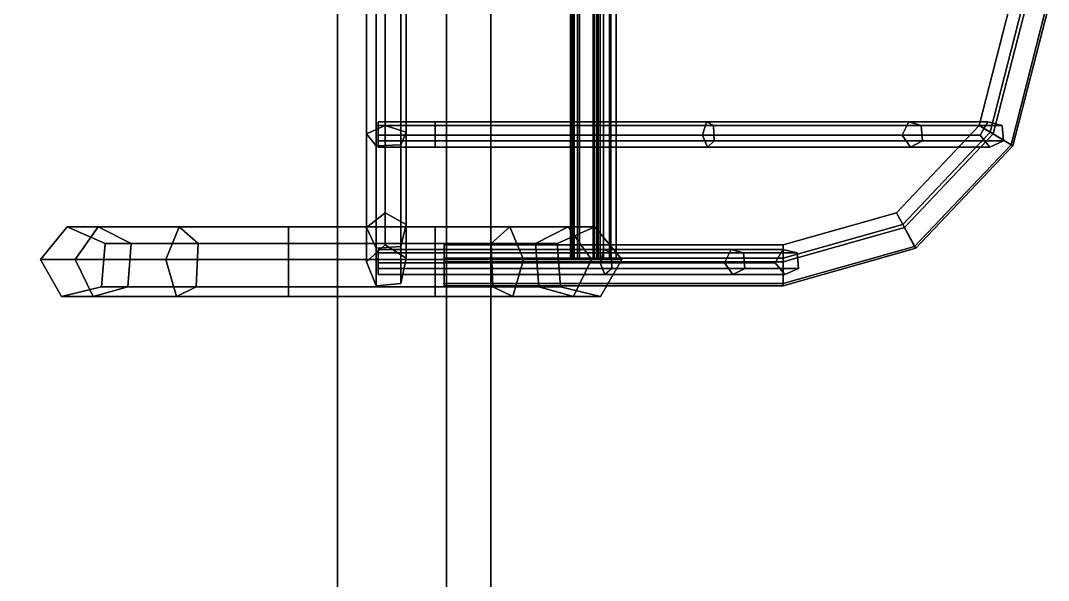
# Model space of a CAD drawing. Extents: x -9.3 to 15.5, y -7 to 5.4.
# Drawn here: x 13.627 to 15.513, y 3.029 to 4.055 of the extents above; entities that cross this region are included whole.
import ezdxf

# ---------------------------------------------------------------- set-up
doc = ezdxf.new("R2010")
doc.units = 0

msp = doc.modelspace()

# ---------------------------------------------------------------- linework, layer by layer
for points in [[(14.2088, 4.8, 5.5), (14.2088, -3.8, 5.5), (14.4902, -4.0814, 5.5), (14.4902, 5.0814, 5.5)], [(14.4902, 5.0814, 5.2631), (14.4902, -4.0814, 5.2631), (14.4088, -4, 5.2631), (14.4088, 5, 5.2631)], [(14.4902, 5.0814, 5.2631), (14.4902, 5.0814, 5.5), (14.4902, -4.0814, 5.5), (14.4902, -4.0814, 5.2631)], [(14.4088, -4, 1.1), (14.4088, -4), (14.4088, 5), (14.4088, 5, 1.1)], [(14.4088, -4, 5.2631), (14.4088, -4, 1.1), (14.4088, 5, 1.1), (14.4088, 5, 5.2631)], [(14.2088, -3.8, 4.7), (14.2088, 4.8, 4.7), (5.6088, 4.8, 4.7), (5.6088, -3.8, 4.7)], [(14.2088, 4.8, 4.7), (14.2088, -3.8, 4.7), (14.2088, -3.8, 5.5), (14.2088, 4.8, 5.5)], [(14.2622, 3.8474, 7.4456), (14.2622, 4.0797, 7.5053), (14.2963, 4.0797, 7.4756), (14.2963, 3.863, 7.42)], [(14.2798, 3.8255, 7.4816), (14.2798, 4.0797, 7.5468), (14.2622, 4.0797, 7.5053), (14.2622, 3.8474, 7.4456)], [(14.3248, 3.8276, 7.4782), (14.3248, 4.0797, 7.5429), (14.2798, 4.0797, 7.5468), (14.2798, 3.8255, 7.4816)], [(14.2963, 3.863, 7.42), (14.2963, 4.0797, 7.4756), (14.335, 4.0797, 7.4989), (14.335, 3.8507, 7.4401)], [(14.335, 3.8507, 7.4401), (14.335, 4.0797, 7.4989), (14.3248, 4.0797, 7.5429), (14.3248, 3.8276, 7.4782)], [(14.6363, 4.0797, 3.9762), (14.6402, 4.0797, 3.9312), (14.6402, 3.619, 3.9312), (14.6363, 3.619, 3.9762)], [(14.6778, 4.0797, 3.9938), (14.6363, 4.0797, 3.9762), (14.6363, 3.619, 3.9762), (14.6778, 3.619, 3.9938)], [(14.6363, 4.0797, 4.3581), (14.6402, 4.0797, 4.3132), (14.6402, 3.619, 4.3132), (14.6363, 3.619, 4.3581)], [(14.6778, 4.0797, 4.3758), (14.6363, 4.0797, 4.3581), (14.6363, 3.619, 4.3581), (14.6778, 3.619, 4.3758)], [(14.6363, 4.0797, 4.8188), (14.6402, 4.0797, 4.7738), (14.6402, 3.619, 4.7738), (14.6363, 3.619, 4.8188)], [(14.6778, 4.0797, 4.8364), (14.6363, 4.0797, 4.8188), (14.6363, 3.619, 4.8188), (14.6778, 3.619, 4.8364)], [(14.6363, 4.0797, 5.2007), (14.6402, 4.0797, 5.1558), (14.6402, 3.619, 5.1558), (14.6363, 3.619, 5.2007)], [(14.6778, 4.0797, 5.2184), (14.6363, 4.0797, 5.2007), (14.6363, 3.619, 5.2007), (14.6778, 3.619, 5.2184)], [(14.6388, 4.0797, 2.2903), (14.6427, 4.0797, 2.2453), (14.6427, 3.619, 2.2453), (14.6388, 3.619, 2.2903)], [(14.6803, 4.0797, 2.3079), (14.6388, 4.0797, 2.2903), (14.6388, 3.619, 2.2903), (14.6803, 3.619, 2.3079)], [(14.6388, 4.0797, 2.6722), (14.6427, 4.0797, 2.6273), (14.6427, 3.619, 2.6273), (14.6388, 3.619, 2.6722)], [(14.6803, 4.0797, 2.6899), (14.6388, 4.0797, 2.6722), (14.6388, 3.619, 2.6722), (14.6803, 3.619, 2.6899)], [(14.6388, 4.0797, 3.1329), (14.6427, 4.0797, 3.0879), (14.6427, 3.619, 3.0879), (14.6388, 3.619, 3.1329)], [(14.6803, 4.0797, 3.1505), (14.6388, 4.0797, 3.1329), (14.6388, 3.619, 3.1329), (14.6803, 3.619, 3.1505)], [(14.6388, 4.0797, 1.9412), (14.6427, 4.0797, 1.8962), (14.6427, 3.619, 1.8962), (14.6388, 3.619, 1.9412)], [(14.6803, 4.0797, 1.9589), (14.6388, 4.0797, 1.9412), (14.6388, 3.619, 1.9412), (14.6803, 3.619, 1.9589)], [(14.6402, 4.0797, 3.9312), (14.6842, 4.0797, 3.9211), (14.6842, 3.619, 3.9211), (14.6402, 3.619, 3.9312)], [(14.6402, 4.0797, 4.3132), (14.6842, 4.0797, 4.303), (14.6842, 3.619, 4.303), (14.6402, 3.619, 4.3132)], [(14.6402, 4.0797, 4.7738), (14.6842, 4.0797, 4.7637), (14.6842, 3.619, 4.7637), (14.6402, 3.619, 4.7738)], [(14.6402, 4.0797, 5.1558), (14.6842, 4.0797, 5.1456), (14.6842, 3.619, 5.1456), (14.6402, 3.619, 5.1558)], [(14.6427, 4.0797, 2.2453), (14.6867, 4.0797, 2.2352), (14.6867, 3.619, 2.2352), (14.6427, 3.619, 2.2453)], [(14.6427, 4.0797, 2.6273), (14.6867, 4.0797, 2.6171), (14.6867, 3.619, 2.6171), (14.6427, 3.619, 2.6273)], [(14.6427, 4.0797, 3.0879), (14.6867, 4.0797, 3.0778), (14.6867, 3.619, 3.0778), (14.6427, 3.619, 3.0879)], [(14.6427, 4.0797, 1.8962), (14.6867, 4.0797, 1.8861), (14.6867, 3.619, 1.8861), (14.6427, 3.619, 1.8962)], [(14.6491, 4.0797, 3.5149), (14.653, 4.0797, 3.4699), (14.653, 3.619, 3.4699), (14.6491, 3.619, 3.5149)], [(14.6906, 4.0797, 3.5325), (14.6491, 4.0797, 3.5149), (14.6491, 3.619, 3.5149), (14.6906, 3.619, 3.5325)], [(14.653, 4.0797, 3.4699), (14.697, 4.0797, 3.4597), (14.697, 3.619, 3.4597), (14.653, 3.619, 3.4699)], [(14.7075, 4.0797, 3.9597), (14.6778, 4.0797, 3.9938), (14.6778, 3.619, 3.9938), (14.7075, 3.619, 3.9597)], [(14.7075, 4.0797, 4.3417), (14.6778, 4.0797, 4.3758), (14.6778, 3.619, 4.3758), (14.7075, 3.619, 4.3417)], [(14.7075, 4.0797, 4.8024), (14.6778, 4.0797, 4.8364), (14.6778, 3.619, 4.8364), (14.7075, 3.619, 4.8024)], [(14.7075, 4.0797, 5.1843), (14.6778, 4.0797, 5.2184), (14.6778, 3.619, 5.2184), (14.7075, 3.619, 5.1843)], [(14.7099, 4.0797, 2.2739), (14.6803, 4.0797, 2.3079), (14.6803, 3.619, 2.3079), (14.7099, 3.619, 2.2739)], [(14.7099, 4.0797, 2.6558), (14.6803, 4.0797, 2.6899), (14.6803, 3.619, 2.6899), (14.7099, 3.619, 2.6558)], [(14.7099, 4.0797, 3.1165), (14.6803, 4.0797, 3.1505), (14.6803, 3.619, 3.1505), (14.7099, 3.619, 3.1165)], [(14.7099, 4.0797, 1.9248), (14.6803, 4.0797, 1.9589), (14.6803, 3.619, 1.9589), (14.7099, 3.619, 1.9248)], [(14.6842, 4.0797, 3.9211), (14.7075, 4.0797, 3.9597), (14.7075, 3.619, 3.9597), (14.6842, 3.619, 3.9211)], [(14.6842, 4.0797, 4.303), (14.7075, 4.0797, 4.3417), (14.7075, 3.619, 4.3417), (14.6842, 3.619, 4.303)], [(14.6842, 4.0797, 4.7637), (14.7075, 4.0797, 4.8024), (14.7075, 3.619, 4.8024), (14.6842, 3.619, 4.7637)], [(14.6842, 4.0797, 5.1456), (14.7075, 4.0797, 5.1843), (14.7075, 3.619, 5.1843), (14.6842, 3.619, 5.1456)], [(14.6867, 4.0797, 2.2352), (14.7099, 4.0797, 2.2739), (14.7099, 3.619, 2.2739), (14.6867, 3.619, 2.2352)], [(14.6867, 4.0797, 2.6171), (14.7099, 4.0797, 2.6558), (14.7099, 3.619, 2.6558), (14.6867, 3.619, 2.6171)], [(14.6867, 4.0797, 3.0778), (14.7099, 4.0797, 3.1165), (14.7099, 3.619, 3.1165), (14.6867, 3.619, 3.0778)], [(14.6867, 4.0797, 1.8861), (14.7099, 4.0797, 1.9248), (14.7099, 3.619, 1.9248), (14.6867, 3.619, 1.8861)], [(14.7202, 4.0797, 3.4984), (14.6906, 4.0797, 3.5325), (14.6906, 3.619, 3.5325), (14.7202, 3.619, 3.4984)], [(14.697, 4.0797, 3.4597), (14.7202, 4.0797, 3.4984), (14.7202, 3.619, 3.4984), (14.697, 3.619, 3.4597)], [(15.4117, 3.8474, 4.6173), (15.4714, 4.0797, 4.6173), (15.4417, 4.0797, 4.5832), (15.3861, 3.863, 4.5832)], [(15.3861, 3.863, 4.5832), (15.4417, 4.0797, 4.5832), (15.465, 4.0797, 4.5445), (15.4062, 3.8507, 4.5445)], [(15.4117, 3.8474, 2.9314), (15.4714, 4.0797, 2.9314), (15.4417, 4.0797, 2.8973), (15.3861, 3.863, 2.8973)], [(15.3861, 3.863, 2.8973), (15.4417, 4.0797, 2.8973), (15.465, 4.0797, 2.8586), (15.4062, 3.8507, 2.8586)], [(15.4062, 3.8507, 4.5445), (15.465, 4.0797, 4.5445), (15.509, 4.0797, 4.5547), (15.4443, 3.8276, 4.5547)], [(15.4062, 3.8507, 2.8586), (15.465, 4.0797, 2.8586), (15.509, 4.0797, 2.8688), (15.4443, 3.8276, 2.8688)], [(15.4477, 3.8255, 4.5996), (15.5129, 4.0797, 4.5996), (15.4714, 4.0797, 4.6173), (15.4117, 3.8474, 4.6173)], [(15.4477, 3.8255, 2.9138), (15.5129, 4.0797, 2.9138), (15.4714, 4.0797, 2.9314), (15.4117, 3.8474, 2.9314)], [(15.4443, 3.8276, 4.5547), (15.509, 4.0797, 4.5547), (15.5129, 4.0797, 4.5996), (15.4477, 3.8255, 4.5996)], [(15.4443, 3.8276, 2.8688), (15.509, 4.0797, 2.8688), (15.5129, 4.0797, 2.9138), (15.4477, 3.8255, 2.9138)], [(14.388, 3.8697, 7.4402), (14.2832, 3.8697, 7.4402), (14.2832, 3.8632, 7.4667), (14.388, 3.8632, 7.4667)], [(14.388, 3.8451, 7.4262), (14.2832, 3.8451, 7.4262), (14.2832, 3.8697, 7.4402), (14.388, 3.8697, 7.4402)], [(14.8856, 3.8697, 7.3205), (14.388, 3.8697, 7.4402), (14.388, 3.8632, 7.4667), (14.8988, 3.8632, 7.3435)], [(14.8786, 3.8451, 7.3084), (14.388, 3.8451, 7.4262), (14.388, 3.8697, 7.4402), (14.8856, 3.8697, 7.3205)], [(15.2445, 3.8451, 6.9612), (14.8786, 3.8451, 7.3084), (14.8856, 3.8697, 7.3205), (15.2567, 3.8697, 6.9682)], [(15.2567, 3.8697, 6.9682), (14.8856, 3.8697, 7.3205), (14.8988, 3.8632, 7.3435), (15.2796, 3.8632, 6.9814)], [(15.3878, 3.8451, 6.4775), (15.2445, 3.8451, 6.9612), (15.2567, 3.8697, 6.9682), (15.4018, 3.8697, 6.4775)], [(15.4018, 3.8697, 6.4775), (15.2567, 3.8697, 6.9682), (15.2796, 3.8632, 6.9814), (15.4283, 3.8632, 6.4775)], [(15.3878, 3.8451, 5.4775), (15.3878, 3.8451, 6.4775), (15.4018, 3.8697, 6.4775), (15.4018, 3.8697, 5.4775)], [(15.4018, 3.8697, 3.7904), (15.3878, 3.8451, 3.7904), (15.3878, 3.8451, 4.633), (15.4018, 3.8697, 4.633)], [(15.4018, 3.8697, 4.633), (15.3878, 3.8451, 4.633), (15.3878, 3.8451, 5.4756), (15.4018, 3.8697, 5.4756)], [(15.4018, 3.8697, 2.9065), (15.3878, 3.8451, 2.9065), (15.3878, 3.8451, 3.7897), (15.4018, 3.8697, 3.7897)], [(15.4018, 3.8697, 5.4775), (15.4018, 3.8697, 6.4775), (15.4283, 3.8632, 6.4775), (15.4283, 3.8632, 5.4775)], [(15.4283, 3.8632, 3.7904), (15.4018, 3.8697, 3.7904), (15.4018, 3.8697, 4.633), (15.4283, 3.8632, 4.633)], [(15.4283, 3.8632, 4.633), (15.4018, 3.8697, 4.633), (15.4018, 3.8697, 5.4756), (15.4283, 3.8632, 5.4756)], [(15.4283, 3.8632, 2.9065), (15.4018, 3.8697, 2.9065), (15.4018, 3.8697, 3.7897), (15.4283, 3.8632, 3.7897)], [(14.2622, 3.6758, 7.2826), (14.2622, 3.8474, 7.4456), (14.2963, 3.863, 7.42), (14.2963, 3.7028, 7.2678)], [(14.2798, 3.6379, 7.3034), (14.2798, 3.8255, 7.4816), (14.2622, 3.8474, 7.4456), (14.2622, 3.6758, 7.2826)], [(14.388, 3.8632, 7.4667), (14.2832, 3.8632, 7.4667), (14.2832, 3.8347, 7.4691), (14.388, 3.8347, 7.4691)], [(14.2963, 3.7028, 7.2678), (14.2963, 3.863, 7.42), (14.335, 3.8507, 7.4401), (14.335, 3.6816, 7.2795)], [(14.335, 3.6816, 7.2795), (14.335, 3.8507, 7.4401), (14.3248, 3.8276, 7.4782), (14.3248, 3.6414, 7.3014)], [(14.8988, 3.8632, 7.3435), (14.388, 3.8632, 7.4667), (14.388, 3.8347, 7.4691), (14.9, 3.8347, 7.3456)], [(15.2796, 3.8632, 6.9814), (14.8988, 3.8632, 7.3435), (14.9, 3.8347, 7.3456), (15.2817, 3.8347, 6.9826)], [(15.2487, 3.6758, 4.6173), (15.4117, 3.8474, 4.6173), (15.3861, 3.863, 4.5832), (15.2339, 3.7028, 4.5832)], [(15.2339, 3.7028, 4.5832), (15.3861, 3.863, 4.5832), (15.4062, 3.8507, 4.5445), (15.2456, 3.6816, 4.5445)], [(15.2487, 3.6758, 2.9314), (15.4117, 3.8474, 2.9314), (15.3861, 3.863, 2.8973), (15.2339, 3.7028, 2.8973)], [(15.2339, 3.7028, 2.8973), (15.3861, 3.863, 2.8973), (15.4062, 3.8507, 2.8586), (15.2456, 3.6816, 2.8586)], [(15.2456, 3.6816, 4.5445), (15.4062, 3.8507, 4.5445), (15.4443, 3.8276, 4.5547), (15.2675, 3.6414, 4.5547)], [(15.2456, 3.6816, 2.8586), (15.4062, 3.8507, 2.8586), (15.4443, 3.8276, 2.8688), (15.2675, 3.6414, 2.8688)], [(15.2695, 3.6379, 4.5996), (15.4477, 3.8255, 4.5996), (15.4117, 3.8474, 4.6173), (15.2487, 3.6758, 4.6173)], [(15.2695, 3.6379, 2.9138), (15.4477, 3.8255, 2.9138), (15.4117, 3.8474, 2.9314), (15.2487, 3.6758, 2.9314)], [(15.4283, 3.8632, 6.4775), (15.2796, 3.8632, 6.9814), (15.2817, 3.8347, 6.9826), (15.4307, 3.8347, 6.4775)], [(15.4283, 3.8632, 5.4775), (15.4283, 3.8632, 6.4775), (15.4307, 3.8347, 6.4775), (15.4307, 3.8347, 5.4775)], [(15.4307, 3.8347, 3.7904), (15.4283, 3.8632, 3.7904), (15.4283, 3.8632, 4.633), (15.4307, 3.8347, 4.633)], [(15.4307, 3.8347, 4.633), (15.4283, 3.8632, 4.633), (15.4283, 3.8632, 5.4756), (15.4307, 3.8347, 5.4756)], [(15.4307, 3.8347, 2.9065), (15.4283, 3.8632, 2.9065), (15.4283, 3.8632, 3.7897), (15.4307, 3.8347, 3.7897)], [(14.388, 3.8235, 7.444), (14.2832, 3.8235, 7.444), (14.2832, 3.8451, 7.4262), (14.388, 3.8451, 7.4262)], [(14.388, 3.8347, 7.4691), (14.2832, 3.8347, 7.4691), (14.2832, 3.8235, 7.444), (14.388, 3.8235, 7.444)], [(14.8875, 3.8235, 7.3239), (14.388, 3.8235, 7.444), (14.388, 3.8451, 7.4262), (14.8786, 3.8451, 7.3084)], [(14.9, 3.8347, 7.3456), (14.388, 3.8347, 7.4691), (14.388, 3.8235, 7.444), (14.8875, 3.8235, 7.3239)], [(15.26, 3.8235, 6.9701), (14.8875, 3.8235, 7.3239), (14.8786, 3.8451, 7.3084), (15.2445, 3.8451, 6.9612)], [(15.2817, 3.8347, 6.9826), (14.9, 3.8347, 7.3456), (14.8875, 3.8235, 7.3239), (15.26, 3.8235, 6.9701)], [(15.4057, 3.8235, 6.4775), (15.26, 3.8235, 6.9701), (15.2445, 3.8451, 6.9612), (15.3878, 3.8451, 6.4775)], [(15.4307, 3.8347, 6.4775), (15.2817, 3.8347, 6.9826), (15.26, 3.8235, 6.9701), (15.4057, 3.8235, 6.4775)], [(15.4057, 3.8235, 5.4775), (15.4057, 3.8235, 6.4775), (15.3878, 3.8451, 6.4775), (15.3878, 3.8451, 5.4775)], [(15.3878, 3.8451, 3.7904), (15.4057, 3.8235, 3.7904), (15.4057, 3.8235, 4.633), (15.3878, 3.8451, 4.633)], [(15.3878, 3.8451, 4.633), (15.4057, 3.8235, 4.633), (15.4057, 3.8235, 5.4756), (15.3878, 3.8451, 5.4756)], [(15.3878, 3.8451, 2.9065), (15.4057, 3.8235, 2.9065), (15.4057, 3.8235, 3.7897), (15.3878, 3.8451, 3.7897)], [(15.4307, 3.8347, 5.4775), (15.4307, 3.8347, 6.4775), (15.4057, 3.8235, 6.4775), (15.4057, 3.8235, 5.4775)], [(15.4057, 3.8235, 3.7904), (15.4307, 3.8347, 3.7904), (15.4307, 3.8347, 4.633), (15.4057, 3.8235, 4.633)], [(15.4057, 3.8235, 4.633), (15.4307, 3.8347, 4.633), (15.4307, 3.8347, 5.4756), (15.4057, 3.8235, 5.4756)], [(15.4057, 3.8235, 2.9065), (15.4307, 3.8347, 2.9065), (15.4307, 3.8347, 3.7897), (15.4057, 3.8235, 3.7897)], [(14.3248, 3.6414, 7.3014), (14.3248, 3.8276, 7.4782), (14.2798, 3.8255, 7.4816), (14.2798, 3.6379, 7.3034)], [(15.2675, 3.6414, 4.5547), (15.4443, 3.8276, 4.5547), (15.4477, 3.8255, 4.5996), (15.2695, 3.6379, 4.5996)], [(15.2675, 3.6414, 2.8688), (15.4443, 3.8276, 2.8688), (15.4477, 3.8255, 2.9138), (15.2695, 3.6379, 2.9138)], [(14.2622, 3.6129, 7.06), (14.2622, 3.6758, 7.2826), (14.2963, 3.7028, 7.2678), (14.2963, 3.6441, 7.06)], [(14.2963, 3.6441, 7.06), (14.2963, 3.7028, 7.2678), (14.335, 3.6816, 7.2795), (14.335, 3.6196, 7.06)], [(15.0261, 3.6441, 4.5832), (15.2339, 3.7028, 4.5832), (15.2456, 3.6816, 4.5445), (15.0261, 3.6196, 4.5445)], [(15.0261, 3.6129, 4.6173), (15.2487, 3.6758, 4.6173), (15.2339, 3.7028, 4.5832), (15.0261, 3.6441, 4.5832)], [(15.0261, 3.6441, 2.8973), (15.2339, 3.7028, 2.8973), (15.2456, 3.6816, 2.8586), (15.0261, 3.6196, 2.8586)], [(15.0261, 3.6129, 2.9314), (15.2487, 3.6758, 2.9314), (15.2339, 3.7028, 2.8973), (15.0261, 3.6441, 2.8973)], [(13.77, 3.6773, 6.5259), (13.7131, 3.6773, 6.3276), (13.6637, 3.6175, 6.3276), (13.7273, 3.6175, 6.5506)], [(13.7131, 3.6773, 6.3276), (13.7131, 3.6773, 4.6014), (13.6637, 3.6175, 4.6014), (13.6637, 3.6175, 6.3276)], [(13.83, 3.6464, 6.4913), (13.7824, 3.6464, 6.3276), (13.7131, 3.6773, 6.3276), (13.77, 3.6773, 6.5259)], [(13.7824, 3.6464, 6.3276), (13.7824, 3.6464, 4.6014), (13.7131, 3.6773, 4.6014), (13.7131, 3.6773, 6.3276)], [(13.9185, 3.6773, 6.6692), (13.77, 3.6773, 6.5259), (13.7273, 3.6175, 6.5506), (13.8938, 3.6175, 6.712)], [(13.9531, 3.6464, 6.6093), (13.83, 3.6464, 6.4913), (13.77, 3.6773, 6.5259), (13.9185, 3.6773, 6.6692)], [(14.1187, 3.6773, 6.7191), (13.9185, 3.6773, 6.6692), (13.8938, 3.6175, 6.712), (14.1187, 3.6175, 6.7685)], [(14.1187, 3.6464, 6.6499), (13.9531, 3.6464, 6.6093), (13.9185, 3.6773, 6.6692), (14.1187, 3.6773, 6.7191)], [(14.388, 3.6773, 6.7191), (14.1187, 3.6773, 6.7191), (14.1187, 3.6175, 6.7685), (14.388, 3.6175, 6.7685)], [(14.388, 3.6464, 6.6499), (14.1187, 3.6464, 6.6499), (14.1187, 3.6773, 6.7191), (14.388, 3.6773, 6.7191)], [(14.335, 3.6196, 7.06), (14.335, 3.6816, 7.2795), (14.3248, 3.6414, 7.3014), (14.3248, 3.5733, 7.06)], [(14.5251, 3.6773, 6.6961), (14.388, 3.6773, 6.7191), (14.388, 3.6175, 6.7685), (14.5497, 3.6175, 6.7388)], [(14.4904, 3.6464, 6.6361), (14.388, 3.6464, 6.6499), (14.388, 3.6773, 6.7191), (14.5251, 3.6773, 6.6961)], [(14.5722, 3.6464, 6.573), (14.4904, 3.6464, 6.6361), (14.5251, 3.6773, 6.6961), (14.6322, 3.6773, 6.6076)], [(14.6322, 3.6773, 6.6076), (14.5251, 3.6773, 6.6961), (14.5497, 3.6175, 6.7388), (14.6749, 3.6175, 6.6323)], [(14.6115, 3.6464, 6.4775), (14.5722, 3.6464, 6.573), (14.6322, 3.6773, 6.6076), (14.6808, 3.6773, 6.4775)], [(14.6115, 3.6464, 5.4775), (14.6115, 3.6464, 6.4775), (14.6808, 3.6773, 6.4775), (14.6808, 3.6773, 5.4775)], [(14.6808, 3.6773, 3.7904), (14.6115, 3.6464, 3.7904), (14.6115, 3.6464, 4.633), (14.6808, 3.6773, 4.633)], [(14.6808, 3.6773, 4.633), (14.6115, 3.6464, 4.633), (14.6115, 3.6464, 5.4756), (14.6808, 3.6773, 5.4756)], [(14.6808, 3.6773, 0.7816), (14.6115, 3.6464, 0.7816), (14.6115, 3.6464, 2.9471), (14.6808, 3.6773, 2.9471)], [(14.6808, 3.6773, 2.9471), (14.6115, 3.6464, 2.9471), (14.6115, 3.6464, 3.7897), (14.6808, 3.6773, 3.7897)], [(14.6808, 3.6773, 6.4775), (14.6322, 3.6773, 6.6076), (14.6749, 3.6175, 6.6323), (14.7301, 3.6175, 6.4775)], [(14.6808, 3.6773, 5.4775), (14.6808, 3.6773, 6.4775), (14.7301, 3.6175, 6.4775), (14.7301, 3.6175, 5.4775)], [(14.7301, 3.6175, 3.7904), (14.6808, 3.6773, 3.7904), (14.6808, 3.6773, 4.633), (14.7301, 3.6175, 4.633)], [(14.7301, 3.6175, 4.633), (14.6808, 3.6773, 4.633), (14.6808, 3.6773, 5.4756), (14.7301, 3.6175, 5.4756)], [(14.7301, 3.6175, 0.7816), (14.6808, 3.6773, 0.7816), (14.6808, 3.6773, 2.9471), (14.7301, 3.6175, 2.9471)], [(14.7301, 3.6175, 2.9471), (14.6808, 3.6773, 2.9471), (14.6808, 3.6773, 3.7897), (14.7301, 3.6175, 3.7897)], [(15.0261, 3.6196, 4.5445), (15.2456, 3.6816, 4.5445), (15.2675, 3.6414, 4.5547), (15.0261, 3.5733, 4.5547)], [(15.0261, 3.6196, 2.8586), (15.2456, 3.6816, 2.8586), (15.2675, 3.6414, 2.8688), (15.0261, 3.5733, 2.8688)], [(14.2798, 3.5692, 7.06), (14.2798, 3.6379, 7.3034), (14.2622, 3.6758, 7.2826), (14.2622, 3.6129, 7.06)], [(15.0261, 3.5692, 4.5996), (15.2695, 3.6379, 4.5996), (15.2487, 3.6758, 4.6173), (15.0261, 3.6129, 4.6173)], [(15.0261, 3.5692, 2.9138), (15.2695, 3.6379, 2.9138), (15.2487, 3.6758, 2.9314), (15.0261, 3.6129, 2.9314)], [(13.8243, 3.5675, 6.4946), (13.7758, 3.5675, 6.3276), (13.7824, 3.6464, 6.3276), (13.83, 3.6464, 6.4913)], [(13.7758, 3.5675, 6.3276), (13.7758, 3.5675, 4.6014), (13.7824, 3.6464, 4.6014), (13.7824, 3.6464, 6.3276)], [(13.9498, 3.5675, 6.6149), (13.8243, 3.5675, 6.4946), (13.83, 3.6464, 6.4913), (13.9531, 3.6464, 6.6093)], [(14.1187, 3.5675, 6.6564), (13.9498, 3.5675, 6.6149), (13.9531, 3.6464, 6.6093), (14.1187, 3.6464, 6.6499)], [(14.388, 3.5675, 6.6564), (14.1187, 3.5675, 6.6564), (14.1187, 3.6464, 6.6499), (14.388, 3.6464, 6.6499)], [(14.2963, 3.6441, 5.4563), (14.2622, 3.6129, 5.4563), (14.2622, 3.6129, 7.06), (14.2963, 3.6441, 7.06)], [(14.3248, 3.5733, 7.06), (14.3248, 3.6414, 7.3014), (14.2798, 3.6379, 7.3034), (14.2798, 3.5692, 7.06)], [(14.335, 3.6196, 5.4563), (14.2963, 3.6441, 5.4563), (14.2963, 3.6441, 7.06), (14.335, 3.6196, 7.06)], [(14.4937, 3.5675, 6.6418), (14.388, 3.5675, 6.6564), (14.388, 3.6464, 6.6499), (14.4904, 3.6464, 6.6361)], [(14.4042, 3.6196, 4.5445), (14.4042, 3.6441, 4.5832), (15.0261, 3.6441, 4.5832), (15.0261, 3.6196, 4.5445)], [(14.4042, 3.6441, 4.5832), (14.4042, 3.6129, 4.6173), (15.0261, 3.6129, 4.6173), (15.0261, 3.6441, 4.5832)], [(14.4042, 3.6196, 2.8586), (14.4042, 3.6441, 2.8973), (15.0261, 3.6441, 2.8973), (15.0261, 3.6196, 2.8586)], [(14.4042, 3.6441, 2.8973), (14.4042, 3.6129, 2.9314), (15.0261, 3.6129, 2.9314), (15.0261, 3.6441, 2.8973)], [(14.5779, 3.5675, 6.5763), (14.4937, 3.5675, 6.6418), (14.4904, 3.6464, 6.6361), (14.5722, 3.6464, 6.573)], [(14.6181, 3.5675, 6.4775), (14.5779, 3.5675, 6.5763), (14.5722, 3.6464, 6.573), (14.6115, 3.6464, 6.4775)], [(14.6181, 3.5675, 5.4775), (14.6181, 3.5675, 6.4775), (14.6115, 3.6464, 6.4775), (14.6115, 3.6464, 5.4775)], [(14.6115, 3.6464, 3.7904), (14.6181, 3.5675, 3.7904), (14.6181, 3.5675, 4.633), (14.6115, 3.6464, 4.633)], [(14.6115, 3.6464, 4.633), (14.6181, 3.5675, 4.633), (14.6181, 3.5675, 5.4756), (14.6115, 3.6464, 5.4756)], [(14.6115, 3.6464, 0.7816), (14.6181, 3.5675, 0.7816), (14.6181, 3.5675, 2.9471), (14.6115, 3.6464, 2.9471)], [(14.6115, 3.6464, 2.9471), (14.6181, 3.5675, 2.9471), (14.6181, 3.5675, 3.7897), (14.6115, 3.6464, 3.7897)], [(15.0261, 3.5733, 4.5547), (15.2675, 3.6414, 4.5547), (15.2695, 3.6379, 4.5996), (15.0261, 3.5692, 4.5996)], [(15.0261, 3.5733, 2.8688), (15.2675, 3.6414, 2.8688), (15.2695, 3.6379, 2.9138), (15.0261, 3.5692, 2.9138)], [(14.388, 3.6114, 7.0499), (14.2832, 3.6114, 7.0499), (14.2832, 3.6359, 7.0639), (14.388, 3.6359, 7.0639)], [(14.388, 3.6359, 7.0639), (14.2832, 3.6359, 7.0639), (14.2832, 3.6295, 7.0904), (14.388, 3.6295, 7.0904)], [(14.388, 3.6295, 7.0904), (14.2832, 3.6295, 7.0904), (14.2832, 3.6009, 7.0928), (14.388, 3.6009, 7.0928)], [(14.6974, 3.6359, 6.9947), (14.388, 3.6359, 7.0639), (14.388, 3.6295, 7.0904), (14.7107, 3.6295, 7.0176)], [(14.6904, 3.6114, 6.9825), (14.388, 3.6114, 7.0499), (14.388, 3.6359, 7.0639), (14.6974, 3.6359, 6.9947)], [(14.7107, 3.6295, 7.0176), (14.388, 3.6295, 7.0904), (14.388, 3.6009, 7.0928), (14.7119, 3.6009, 7.0197)], [(14.9186, 3.6114, 6.773), (14.6904, 3.6114, 6.9825), (14.6974, 3.6359, 6.9947), (14.9308, 3.6359, 6.78)], [(14.9308, 3.6359, 6.78), (14.6974, 3.6359, 6.9947), (14.7107, 3.6295, 7.0176), (14.9537, 3.6295, 6.7933)], [(14.9537, 3.6295, 6.7933), (14.7107, 3.6295, 7.0176), (14.7119, 3.6009, 7.0197), (14.9558, 3.6009, 6.7945)], [(15.0115, 3.6114, 6.4775), (14.9186, 3.6114, 6.773), (14.9308, 3.6359, 6.78), (15.0255, 3.6359, 6.4775)], [(15.0255, 3.6359, 6.4775), (14.9308, 3.6359, 6.78), (14.9537, 3.6295, 6.7933), (15.052, 3.6295, 6.4775)], [(15.052, 3.6295, 6.4775), (14.9537, 3.6295, 6.7933), (14.9558, 3.6009, 6.7945), (15.0544, 3.6009, 6.4775)], [(15.0115, 3.6114, 5.4775), (15.0115, 3.6114, 6.4775), (15.0255, 3.6359, 6.4775), (15.0255, 3.6359, 5.4775)], [(15.0255, 3.6359, 3.7904), (15.0115, 3.6114, 3.7904), (15.0115, 3.6114, 4.633), (15.0255, 3.6359, 4.633)], [(15.0255, 3.6359, 4.633), (15.0115, 3.6114, 4.633), (15.0115, 3.6114, 5.4756), (15.0255, 3.6359, 5.4756)], [(15.0255, 3.6359, 2.9065), (15.0115, 3.6114, 2.9065), (15.0115, 3.6114, 3.7897), (15.0255, 3.6359, 3.7897)], [(15.0255, 3.6359, 5.4775), (15.0255, 3.6359, 6.4775), (15.052, 3.6295, 6.4775), (15.052, 3.6295, 5.4775)], [(15.052, 3.6295, 3.7904), (15.0255, 3.6359, 3.7904), (15.0255, 3.6359, 4.633), (15.052, 3.6295, 4.633)], [(15.052, 3.6295, 4.633), (15.0255, 3.6359, 4.633), (15.0255, 3.6359, 5.4756), (15.052, 3.6295, 5.4756)], [(15.052, 3.6295, 2.9065), (15.0255, 3.6359, 2.9065), (15.0255, 3.6359, 3.7897), (15.052, 3.6295, 3.7897)], [(15.052, 3.6295, 5.4775), (15.052, 3.6295, 6.4775), (15.0544, 3.6009, 6.4775), (15.0544, 3.6009, 5.4775)], [(15.0544, 3.6009, 3.7904), (15.052, 3.6295, 3.7904), (15.052, 3.6295, 4.633), (15.0544, 3.6009, 4.633)], [(15.0544, 3.6009, 4.633), (15.052, 3.6295, 4.633), (15.052, 3.6295, 5.4756), (15.0544, 3.6009, 5.4756)], [(15.0544, 3.6009, 2.9065), (15.052, 3.6295, 2.9065), (15.052, 3.6295, 3.7897), (15.0544, 3.6009, 3.7897)], [(13.7273, 3.6175, 6.5506), (13.6637, 3.6175, 6.3276), (13.7025, 3.5496, 6.3276), (13.7608, 3.5496, 6.5312)], [(13.6637, 3.6175, 6.3276), (13.6637, 3.6175, 4.6014), (13.7025, 3.5496, 4.6014), (13.7025, 3.5496, 6.3276)], [(13.8938, 3.6175, 6.712), (13.7273, 3.6175, 6.5506), (13.7608, 3.5496, 6.5312), (13.9132, 3.5496, 6.6784)], [(14.1187, 3.6175, 6.7685), (13.8938, 3.6175, 6.712), (13.9132, 3.5496, 6.6784), (14.1187, 3.5496, 6.7297)], [(14.388, 3.6175, 6.7685), (14.1187, 3.6175, 6.7685), (14.1187, 3.5496, 6.7297), (14.388, 3.5496, 6.7297)], [(14.2622, 3.6129, 5.4563), (14.2798, 3.5692, 5.4563), (14.2798, 3.5692, 7.06), (14.2622, 3.6129, 7.06)], [(14.388, 3.5897, 7.0677), (14.2832, 3.5897, 7.0677), (14.2832, 3.6114, 7.0499), (14.388, 3.6114, 7.0499)], [(14.3248, 3.5733, 5.4563), (14.335, 3.6196, 5.4563), (14.335, 3.6196, 7.06), (14.3248, 3.5733, 7.06)], [(14.5497, 3.6175, 6.7388), (14.388, 3.6175, 6.7685), (14.388, 3.5496, 6.7297), (14.5304, 3.5496, 6.7053)], [(14.6994, 3.5897, 6.998), (14.388, 3.5897, 7.0677), (14.388, 3.6114, 7.0499), (14.6904, 3.6114, 6.9825)], [(14.4042, 3.5733, 4.5547), (14.4042, 3.6196, 4.5445), (15.0261, 3.6196, 4.5445), (15.0261, 3.5733, 4.5547)], [(14.4042, 3.5733, 2.8688), (14.4042, 3.6196, 2.8586), (15.0261, 3.6196, 2.8586), (15.0261, 3.5733, 2.8688)], [(14.4042, 3.6129, 4.6173), (14.4042, 3.5692, 4.5996), (15.0261, 3.5692, 4.5996), (15.0261, 3.6129, 4.6173)], [(14.4042, 3.6129, 2.9314), (14.4042, 3.5692, 2.9138), (15.0261, 3.5692, 2.9138), (15.0261, 3.6129, 2.9314)], [(14.6749, 3.6175, 6.6323), (14.5497, 3.6175, 6.7388), (14.5304, 3.5496, 6.7053), (14.6414, 3.5496, 6.6129)], [(14.7301, 3.6175, 6.4775), (14.6749, 3.6175, 6.6323), (14.6414, 3.5496, 6.6129), (14.6914, 3.5496, 6.4775)], [(14.9341, 3.5897, 6.7819), (14.6994, 3.5897, 6.998), (14.6904, 3.6114, 6.9825), (14.9186, 3.6114, 6.773)], [(14.7301, 3.6175, 5.4775), (14.7301, 3.6175, 6.4775), (14.6914, 3.5496, 6.4775), (14.6914, 3.5496, 5.4775)], [(14.7301, 3.6175, 4.633), (14.6914, 3.5496, 4.633), (14.6914, 3.5496, 3.7904), (14.7301, 3.6175, 3.7904)], [(14.6914, 3.5496, 4.633), (14.7301, 3.6175, 4.633), (14.7301, 3.6175, 5.4756), (14.6914, 3.5496, 5.4756)], [(14.7301, 3.6175, 2.9471), (14.6914, 3.5496, 2.9471), (14.6914, 3.5496, 0.7816), (14.7301, 3.6175, 0.7816)], [(14.6914, 3.5496, 2.9471), (14.7301, 3.6175, 2.9471), (14.7301, 3.6175, 3.7897), (14.6914, 3.5496, 3.7897)], [(15.0294, 3.5897, 6.4775), (14.9341, 3.5897, 6.7819), (14.9186, 3.6114, 6.773), (15.0115, 3.6114, 6.4775)], [(15.0294, 3.5897, 5.4775), (15.0294, 3.5897, 6.4775), (15.0115, 3.6114, 6.4775), (15.0115, 3.6114, 5.4775)], [(15.0115, 3.6114, 3.7904), (15.0294, 3.5897, 3.7904), (15.0294, 3.5897, 4.633), (15.0115, 3.6114, 4.633)], [(15.0115, 3.6114, 4.633), (15.0294, 3.5897, 4.633), (15.0294, 3.5897, 5.4756), (15.0115, 3.6114, 5.4756)], [(15.0115, 3.6114, 2.9065), (15.0294, 3.5897, 2.9065), (15.0294, 3.5897, 3.7897), (15.0115, 3.6114, 3.7897)], [(14.388, 3.6009, 7.0928), (14.2832, 3.6009, 7.0928), (14.2832, 3.5897, 7.0677), (14.388, 3.5897, 7.0677)], [(14.7119, 3.6009, 7.0197), (14.388, 3.6009, 7.0928), (14.388, 3.5897, 7.0677), (14.6994, 3.5897, 6.998)], [(14.9558, 3.6009, 6.7945), (14.7119, 3.6009, 7.0197), (14.6994, 3.5897, 6.998), (14.9341, 3.5897, 6.7819)], [(15.0544, 3.6009, 6.4775), (14.9558, 3.6009, 6.7945), (14.9341, 3.5897, 6.7819), (15.0294, 3.5897, 6.4775)], [(15.0544, 3.6009, 5.4775), (15.0544, 3.6009, 6.4775), (15.0294, 3.5897, 6.4775), (15.0294, 3.5897, 5.4775)], [(15.0294, 3.5897, 3.7904), (15.0544, 3.6009, 3.7904), (15.0544, 3.6009, 4.633), (15.0294, 3.5897, 4.633)], [(15.0294, 3.5897, 4.633), (15.0544, 3.6009, 4.633), (15.0544, 3.6009, 5.4756), (15.0294, 3.5897, 5.4756)], [(15.0294, 3.5897, 2.9065), (15.0544, 3.6009, 2.9065), (15.0544, 3.6009, 3.7897), (15.0294, 3.5897, 3.7897)], [(13.7608, 3.5496, 6.5312), (13.7025, 3.5496, 6.3276), (13.7758, 3.5675, 6.3276), (13.8243, 3.5675, 6.4946)], [(13.7025, 3.5496, 6.3276), (13.7025, 3.5496, 4.6014), (13.7758, 3.5675, 4.6014), (13.7758, 3.5675, 6.3276)], [(13.9132, 3.5496, 6.6784), (13.7608, 3.5496, 6.5312), (13.8243, 3.5675, 6.4946), (13.9498, 3.5675, 6.6149)], [(14.1187, 3.5496, 6.7297), (13.9132, 3.5496, 6.6784), (13.9498, 3.5675, 6.6149), (14.1187, 3.5675, 6.6564)], [(14.388, 3.5496, 6.7297), (14.1187, 3.5496, 6.7297), (14.1187, 3.5675, 6.6564), (14.388, 3.5675, 6.6564)], [(14.2798, 3.5692, 5.4563), (14.3248, 3.5733, 5.4563), (14.3248, 3.5733, 7.06), (14.2798, 3.5692, 7.06)], [(14.5304, 3.5496, 6.7053), (14.388, 3.5496, 6.7297), (14.388, 3.5675, 6.6564), (14.4937, 3.5675, 6.6418)], [(14.4042, 3.5692, 4.5996), (14.4042, 3.5733, 4.5547), (15.0261, 3.5733, 4.5547), (15.0261, 3.5692, 4.5996)], [(14.4042, 3.5692, 2.9138), (14.4042, 3.5733, 2.8688), (15.0261, 3.5733, 2.8688), (15.0261, 3.5692, 2.9138)], [(14.6414, 3.5496, 6.6129), (14.5304, 3.5496, 6.7053), (14.4937, 3.5675, 6.6418), (14.5779, 3.5675, 6.5763)], [(14.6914, 3.5496, 6.4775), (14.6414, 3.5496, 6.6129), (14.5779, 3.5675, 6.5763), (14.6181, 3.5675, 6.4775)], [(14.6914, 3.5496, 5.4775), (14.6914, 3.5496, 6.4775), (14.6181, 3.5675, 6.4775), (14.6181, 3.5675, 5.4775)], [(14.6181, 3.5675, 3.7904), (14.6914, 3.5496, 3.7904), (14.6914, 3.5496, 4.633), (14.6181, 3.5675, 4.633)], [(14.6181, 3.5675, 4.633), (14.6914, 3.5496, 4.633), (14.6914, 3.5496, 5.4756), (14.6181, 3.5675, 5.4756)], [(14.6181, 3.5675, 0.7816), (14.6914, 3.5496, 0.7816), (14.6914, 3.5496, 2.9471), (14.6181, 3.5675, 2.9471)], [(14.6181, 3.5675, 2.9471), (14.6914, 3.5496, 2.9471), (14.6914, 3.5496, 3.7897), (14.6181, 3.5675, 3.7897)]]:
    msp.add_3dface(points)

doc.saveas('drawing.dxf')
